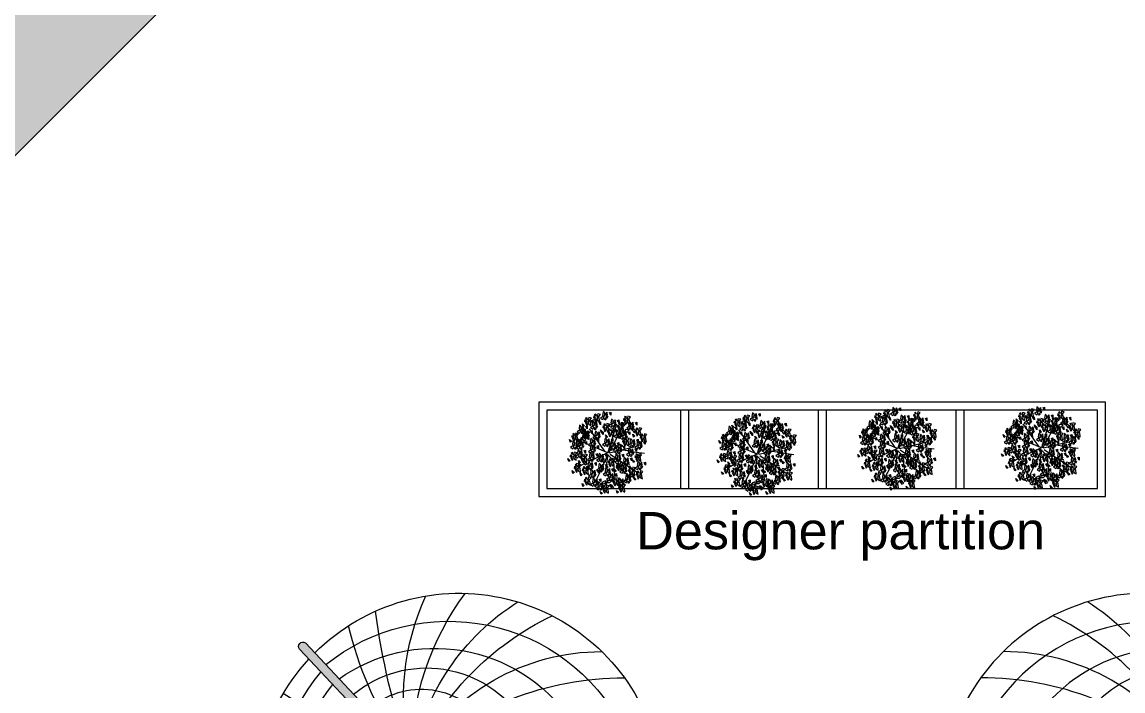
# Model space of a CAD drawing. Header units: millimetres. Extents: x 14520794 to 14796193, y 1415067 to 1454683.
# Drawn here: x 14790594 to 14794093, y 1431106 to 1433233 of the extents above; entities that cross this region are included whole.
import ezdxf

# ---------------------------------------------------------------- set-up
doc = ezdxf.new("R2010")
doc.units = ezdxf.units.MM
doc.header["$LTSCALE"] = 0.01
doc.header["$MEASUREMENT"] = 0
doc.linetypes.add('0', pattern=[0])
for name, color, linetype, lineweight in [('7', 7, 'Continuous', 9), ('DIM', 6, 'Continuous', 13), ('fur_n', 32, 'Continuous', 13), ('FURN', 32, 'Continuous', 13), ('HATCH2', 253, 'Continuous', 9), ('partition', 34, 'Continuous', 30), ('text-1', 2, 'Continuous', 25), ('TREE', 3, 'Continuous', 15)]:
    doc.layers.add(name, color=color, linetype=linetype, lineweight=lineweight)
doc.layers.add('E.COLHATCH', color=9, linetype='Continuous')
doc.styles.add('S2', font='arial.ttf', dxfattribs={"width": 0.9, "height": 150})

# ---------------------------------------------------------------- blocks, each defined once
blk = doc.blocks.new('q23424')
at = {"layer": 'HATCH2'}
h = blk.add_hatch(color=31, dxfattribs=at)
h.dxf.hatch_style = 1
h.paths.add_polyline_path([(-240788.7, -1475471.6, 0.010487), (-240804.4, -1475459.2), (-241001.6, -1475737.7, 1.063414), (-240984.6, -1475748.1)])
h.paths.add_polyline_path([(-240770.4, -1475445.7, 0.894059), (-240785.8, -1475433.1), (-240804.4, -1475459.2, -0.010487), (-240788.7, -1475471.6)])
at = {"layer": 'FURN'}
for p, q in [((-241001.6, -1475737.6), (-240785.8, -1475433.1)), ((-240984.6, -1475748.1), (-240770.4, -1475445.7))]:
    blk.add_line(p, q, dxfattribs=at)
for centre, radius, start, end in [((-241090.9, -1475838.1), 475, 52.9017, 170.3164), ((-241613.6, -1475808.5), 623.6, 7.365, 44.7126), ((-241561.2, -1475671.3), 572.3, 354.8219, 32.57), ((-242742.1, -1475387.6), 1784.5, 349.282, 0.1755), ((-241060.9, -1475880), 455.5, 58.9502, 160.094), ((-241512.9, -1475900.9), 542.9, 18.1887, 65.6389), ((-241790.6, -1475316.4), 904.4, 335.8146, 354.2315), ((-240778.8, -1475440.3), 10, 326.9293, 134.1236), ((-241566.8, -1476084.8), 667.3, 31.708, 72.2776), ((-241090.9, -1475838.1), 475, 293.1831, 50.4983), ((-241029.8, -1475867.1), 383.9, 62.4439, 152.6688), ((-241086.9, -1475815.9), 414.5, 299.438, 48.5495), ((-241020.7, -1475793.4), 266.3, 58.2623, 155.055), ((-241396.8, -1476048.9), 506, 38.3184, 97.9497), ((-242528.1, -1473349), 2844, 303.196, 309.5133), ((-241081.5, -1475802), 360.8, 304.2717, 47.0516), ((-241013.5, -1475757), 181.9, 55.1453, 157.2001), ((-241035.2, -1475784.4), 265.1, 304.2276, 50.3034), ((-241409.6, -1476317.8), 709.3, 54.8826, 98.1901), ((-241563.5, -1474126.3), 1714.6, 289.9983, 300.9506), ((-241001.3, -1475734.5), 114.1, 53.9113, 162.5508), ((-241014.6, -1475773.4), 195, 305.3311, 51.8006), ((-241023.2, -1475767.1), 154.1, 312.4641, 47.0364), ((-241262.2, -1476291.5), 610.4, 64.8175, 119.1096), ((-240993.4, -1475743.4), 75, 62.3491, 157.4011), ((-240637.1, -1476722.4), 1041.8, 90.3122, 109.0551), ((-241024.4, -1475755.2), 105.7, 319.2516, 39.1392), ((-240993.4, -1475743.4), 10, 144.4787, 331.9363), ((-240876.5, -1476245.3), 517.8, 60.0118, 101.1902), ((-241644.7, -1476540.5), 787, 19.7402, 83.7593), ((-241488.7, -1476100.1), 610.4, 343.377, 34.8196), ((-241439.7, -1476218.7), 651.9, 1.3012, 45.9266), ((-241227.1, -1476192.3), 506, 5.9801, 61.3701), ((-241158.9, -1476273.6), 555.4, 25.597, 71.5949), ((-241061.7, -1476282), 542.9, 37.3119, 81.5923), ((-240966.5, -1476240.8), 500.1, 45.8023, 91.4854)]:
    blk.add_arc(centre, radius, start, end, dxfattribs=at)
blk = doc.blocks.new('flower shrub 3')
at = {"layer": 'TREE', "color": 108, "true_color": 0x003d0f}
for p, q in [((-130.4, 216.9), (-123.5, 236)), ((-123.5, 236), (-109, 242.8)), ((-166.1, 183.2), (-150.2, 187.7)), ((-161.6, 158.3), (-166.1, 183.2)), ((-150.3, 167.3), (-161.6, 156.1)), ((-150.2, 187.7), (-150.3, 167.3)), ((-114, 215.7), (-130.4, 216.9)), ((-227, 106.5), (-211.2, 110.9)), ((-222.6, 81.6), (-227, 106.5)), ((-211.3, 90.6), (-222.6, 79.4)), ((-211.2, 110.9), (-211.3, 90.6)), ((-206, -97.5), (-206.1, -81.5)), ((-191.5, -111.7), (-206, -97.5)), ((-204.5, -83.1), (-183.6, -97.3)), ((-183.6, -97.3), (-191.5, -111.7)), ((-186.9, -150.9), (-179.9, -131.8)), ((-179.9, -131.8), (-165.5, -125)), ((-166.2, -127.1), (-170.5, -152)), ((-161.5, -112.4), (-145.7, -107.9)), ((-157.1, -137.2), (-161.5, -112.4)), ((-145.8, -128.2), (-157.1, -139.5)), ((-145.7, -107.9), (-145.8, -128.2)), ((-170.5, -152), (-186.9, -150.9)), ((-163.1, -171.9), (-163.2, -156)), ((-148.6, -186.2), (-163.1, -171.9)), ((-161.6, -157.6), (-140.7, -171.7)), ((-140.7, -171.7), (-148.6, -186.2)), ((10.1, -195.8), (26, -191.4)), ((14.6, -220.7), (10.1, -195.8)), ((25.9, -211.7), (14.5, -223)), ((26, -191.4), (25.9, -211.7))]:
    blk.add_line(p, q, dxfattribs=at)
at = {"layer": 'TREE', "color": 92, "true_color": 0x00cc00}
for p, q in [((-109.8, 240.6), (-114, 215.7)), ((71.1, 221.6), (86.9, 226)), ((86.9, 226), (86.9, 205.7)), ((-104.3, 171), (-104.5, 187)), ((-89.8, 156.8), (-104.3, 171)), ((-102.9, 185.4), (-82, 171.2)), ((-96, 214.8), (-80.2, 219.2)), ((-91.6, 189.9), (-96, 214.8)), ((-80.3, 198.9), (-91.6, 187.7)), ((-82, 171.2), (-89.8, 156.8)), ((-80.2, 219.2), (-80.3, 198.9)), ((21.4, 185.5), (37.3, 189.9)), ((25.9, 160.6), (21.4, 185.5)), ((37.2, 169.6), (25.8, 158.3)), ((37.3, 189.9), (37.2, 169.6)), ((58.3, 162), (58.1, 177.9)), ((72.8, 147.7), (58.3, 162)), ((59.8, 176.3), (80.7, 162.2)), ((75.6, 196.7), (71.1, 221.6)), ((80.7, 162.2), (72.8, 147.7)), ((86.9, 205.7), (75.5, 194.4)), ((42.5, 35.6), (42.3, 51.6)), ((57, 21.4), (42.5, 35.6)), ((43.9, 50), (64.8, 35.8)), ((64.8, 35.8), (57, 21.4)), ((184.1, 9.5), (199.9, 13.9)), ((188.5, -15.4), (184.1, 9.5)), ((188.1, 20.6), (195.1, 39.7)), ((204.5, 19.5), (188.1, 20.6)), ((195.1, 39.7), (209.5, 46.5)), ((199.9, 13.9), (199.8, -6.4)), ((208.7, 44.3), (204.5, 19.5)), ((84.7, -53.7), (100.5, -49.2)), ((89.1, -78.6), (84.7, -53.7)), ((100.4, -69.6), (89.1, -80.8)), ((100.5, -49.2), (100.4, -69.6)), ((199.8, -6.4), (188.5, -17.7)), ((218.7, -20.8), (218.5, -4.8)), ((233.2, -35), (218.7, -20.8)), ((220.1, -6.4), (241, -20.6)), ((241, -20.6), (233.2, -35)), ((143.4, -141.7), (159.2, -137.2)), ((147.8, -166.6), (143.4, -141.7)), ((159.2, -137.2), (159.2, -157.6))]:
    blk.add_line(p, q, dxfattribs=at)
at = {"layer": 'TREE', "color": 72}
blk.add_line((159.2, -157.6), (147.8, -168.8), dxfattribs=at)
at = {"layer": 'TREE', "color": 108, "true_color": 0x003d0f}
for points in [[(-117.5, 219.1), (-132.8, 207.1), (-137, 224.8), (-119.3, 229), (-117.5, 219.1)], [(-127.3, 233.7), (-121, 238.9), (-131.2, 244.3), (-136.8, 241.3), (-129.5, 234.4)], [(-106.8, 239.4), (-107.9, 251.5), (-122.8, 248.9), (-106.8, 239.4)], [(-233.5, 145.7), (-227.2, 151), (-237.4, 156.3), (-243, 153.3), (-235.6, 146.4)], [(-212.9, 151.4), (-214.1, 163.5), (-229, 160.9), (-212.9, 151.4)], [(-187.8, 148.7), (-203.4, 143.9), (-208.2, 159.4), (-187.2, 150.9)], [(-187.7, 165.1), (-180.1, 174.7), (-199.6, 180.4), (-187, 167.3)], [(-190.5, 199.7), (-165.5, 203.5), (-161.4, 187.6), (-181.8, 188.2), (-192.7, 199.8)], [(-182.5, 158.9), (-187.4, 147.7), (-167, 147.1), (-182.6, 156.6)], [(-186.6, 174.8), (-172.8, 183.4), (-164.2, 169.6), (-186.7, 172.5)], [(-161.7, 178.6), (-157.5, 167.2), (-143.7, 173.6), (-161.7, 178.6)], [(-156.6, 165.8), (-131.6, 169.7), (-127.5, 153.8), (-147.9, 154.3), (-158.9, 165.9)], [(-156.6, 201), (-144.8, 216.5), (-136.2, 200.5), (-152.3, 191.9), (-156.6, 201)], [(-128.8, 142.4), (-144.1, 130.4), (-148.3, 148.1), (-130.6, 152.3), (-128.8, 142.4)], [(-138.6, 157), (-132.3, 162.2), (-142.5, 167.6), (-148.1, 164.6), (-140.8, 157.7)], [(-143.3, 189.4), (-148, 182.7), (-136.8, 180.2), (-132.1, 184.6), (-141, 189.3)], [(-118.1, 162.7), (-119.2, 174.8), (-134.1, 172.2), (-118.1, 162.7)], [(-122.7, 167.2), (-111, 182.7), (-102.3, 166.6), (-118.4, 158), (-122.7, 167.2)], [(-248.5, 70.2), (-263.8, 58.2), (-268, 75.9), (-250.3, 80.1), (-248.5, 70.2)], [(-258.3, 84.8), (-252.1, 90), (-262.2, 95.4), (-267.9, 92.4), (-260.5, 85.5)], [(-237.8, 90.5), (-238.9, 102.6), (-253.8, 100), (-237.8, 90.5)], [(-223.7, 131.1), (-239, 119.1), (-243.2, 136.9), (-225.4, 141), (-223.7, 131.1)], [(-215.4, 62.7), (-240.5, 65.4), (-240.3, 81.9), (-220.8, 76.1), (-213.2, 62.1)], [(-212.7, 87.8), (-228.2, 83), (-233.1, 98.5), (-212, 90)], [(-212.5, 104.2), (-205, 113.8), (-224.5, 119.5), (-211.9, 106.4)], [(-217.6, 109.4), (-192.6, 113.3), (-188.5, 97.4), (-208.9, 97.9), (-219.9, 109.5)], [(-190.5, 123.6), (-215.6, 126.4), (-215.5, 142.8), (-196, 137), (-188.4, 123)], [(-213.7, 84.5), (-200, 93.2), (-191.3, 79.4), (-213.8, 82.3)], [(-188.8, 88.4), (-184.6, 77), (-170.8, 83.4), (-188.8, 88.4)], [(-183.7, 110.8), (-171.9, 126.3), (-163.3, 110.2), (-179.4, 101.6), (-183.7, 110.8)], [(-170.4, 99.1), (-175.1, 92.5), (-163.9, 89.9), (-159.2, 94.3), (-168.2, 99.1)], [(-9.9, 24.3), (-166.8, 132)], [(-148.7, 125), (-153.5, 113.9), (-133.2, 113.3), (-148.7, 122.8)], [(-152.8, 140.9), (-139, 149.6), (-130.3, 135.8), (-152.8, 138.7)], [(-149.8, 91.4), (-124.9, 95.2), (-120.8, 79.3), (-141.1, 79.9), (-152.1, 91.5)], [(-146, 66.5), (-132.2, 75.1), (-123.5, 61.3), (-146, 64.2)], [(-127.8, 144.8), (-123.6, 133.4), (-109.9, 139.8), (-127.8, 144.8)], [(-283.1, 39.5), (-258.1, 43.3), (-254.1, 27.4), (-274.4, 28), (-285.4, 39.6)], [(-279.3, 14.6), (-265.5, 23.2), (-256.8, 9.5), (-279.3, 12.3)], [(-254.3, 18.4), (-250.1, 7), (-236.4, 13.4), (-254.3, 18.4)], [(-249.2, 40.8), (-237.5, 56.3), (-228.8, 40.3), (-244.9, 31.7), (-249.2, 40.8)], [(-235.9, 29.2), (-240.6, 22.6), (-229.4, 20), (-224.8, 24.4), (-233.7, 29.1)], [(-209.7, 68.6), (-214.5, 57.5), (-194.2, 56.9), (-209.7, 66.3)], [(-183, 7), (-198.3, -4.9), (-202.5, 12.8), (-184.8, 16.9), (-183, 7)], [(-192.8, 21.7), (-186.5, 26.9), (-196.7, 32.2), (-202.4, 29.2), (-195, 22.3)], [(-7.4, 4.7), (-201.1, -54.1)], [(-172.3, 27.3), (-173.4, 39.4), (-188.3, 36.8), (-172.3, 27.3)], [(-149.9, -0.5), (-175, 2.3), (-174.8, 18.7), (-155.3, 12.9), (-147.7, -1.1)], [(-147.2, 24.6), (-162.7, 19.8), (-167.5, 35.4), (-146.5, 26.8)], [(-147, 41), (-139.5, 50.6), (-159, 56.4), (-146.4, 43.2)], [(-138.4, -6.5), (-139.5, 5.6), (-154.3, 11.9), (-138.4, -6.5)], [(-141.9, 50.6), (-146.7, 39.4), (-126.4, 38.9), (-141.9, 48.3)], [(-113.3, -9.2), (-128.8, -14), (-133.7, 1.5), (-112.6, -7.1)], [(-113.1, 7.2), (-105.6, 16.7), (-125.1, 22.5), (-112.5, 9.4)], [(-275.2, -1.3), (-280, -12.5), (-259.7, -13), (-275.2, -3.6)], [(-231.1, -16.9), (-206.2, -13.1), (-202.1, -29), (-222.4, -28.4), (-233.4, -16.8)], [(-223.2, -57.7), (-228, -68.9), (-207.7, -69.4), (-223.3, -60)], [(-227.3, -41.8), (-213.5, -33.2), (-204.8, -46.9), (-227.4, -44.1)], [(-197.3, -77.6), (-191.1, -72.4), (-201.3, -67), (-206.9, -70.1), (-199.5, -77)], [(-202.3, -38), (-198.1, -49.4), (-184.4, -43), (-202.3, -38)], [(-197.2, -15.6), (-185.5, -0.1), (-176.9, -16.1), (-192.9, -24.7), (-197.2, -15.6)], [(-176.8, -71.9), (-177.9, -59.8), (-192.8, -62.5), (-176.8, -71.9)], [(-184, -27.2), (-188.7, -33.8), (-177.4, -36.4), (-172.8, -32), (-181.7, -27.3)], [(-2.5, -0.2), (-181.5, -98.2)], [(-151.7, -74.6), (-167.2, -79.5), (-172.1, -63.9), (-151, -72.5)], [(-149.1, -26.8), (-164.4, -38.8), (-168.6, -21.1), (-150.9, -16.9), (-149.1, -26.8)], [(-158.9, -12.2), (-152.7, -7), (-162.9, -1.6), (-168.5, -4.7), (-161.1, -11.5)], [(-151.5, -58.2), (-144, -48.7), (-163.5, -42.9), (-150.9, -56.1)], [(-158.9, -53), (-133.9, -49.2), (-129.8, -65.1), (-150.1, -64.5), (-161.1, -52.9)], [(-155, -77.9), (-141.2, -69.3), (-132.6, -83), (-155.1, -80.2)], [(-116, -34.3), (-141.1, -31.6), (-140.9, -15.2), (-121.5, -20.9), (-113.8, -34.9)], [(-130.1, -74.1), (-125.8, -85.5), (-112.1, -79.1), (-130.1, -74.1)], [(-124.9, -51.7), (-113.2, -36.2), (-104.6, -52.2), (-120.7, -60.8), (-124.9, -51.7)], [(-2.5, -5.1), (-51.6, -205.9)], [(7.3, -10), (132.3, -196.1)], [(-232.7, -135.1), (-248, -147.1), (-252.2, -129.4), (-234.5, -125.2), (-232.7, -135.1)], [(-242.5, -120.5), (-236.2, -115.3), (-246.4, -109.9), (-252, -112.9), (-244.7, -119.8)], [(-222, -114.8), (-223.1, -102.7), (-238, -105.3), (-222, -114.8)], [(-199.6, -142.6), (-224.7, -139.9), (-224.5, -123.4), (-205, -129.2), (-197.4, -143.2)], [(-215.3, -138.7), (-190.4, -134.9), (-186.3, -150.8), (-206.6, -150.3), (-217.6, -138.7)], [(-196.9, -117.5), (-212.4, -122.3), (-217.2, -106.8), (-196.2, -115.4)], [(-196.7, -101.1), (-189.2, -91.6), (-208.7, -85.8), (-196.1, -98.9)], [(-187.5, -92.3), (-202.8, -104.2), (-207, -86.5), (-189.3, -82.3), (-187.5, -92.3)], [(-181.4, -137.4), (-169.7, -121.9), (-161.1, -137.9), (-177.1, -146.5), (-181.4, -137.4)], [(-154.4, -99.7), (-179.5, -97), (-179.3, -80.6), (-159.9, -86.3), (-152.2, -100.4)], [(-168.2, -149), (-172.9, -155.7), (-161.6, -158.2), (-157, -153.8), (-165.9, -149.1)], [(-150.9, -93.8), (-155.7, -105), (-135.4, -105.5), (-151, -96.1)], [(-149.8, -91.4), (-124.9, -87.5), (-120.8, -103.4), (-141.1, -102.9), (-152.1, -91.3)], [(-141.9, -132.2), (-146.7, -143.3), (-126.4, -143.9), (-141.9, -134.4)], [(-146, -116.3), (-132.2, -107.6), (-123.5, -121.4), (-146, -118.5)], [(-12.3, -147.2), (-0.1, -242.7)], [(-207.4, -179.6), (-212.2, -190.7), (-191.9, -191.3), (-207.5, -181.8)], [(-211.5, -163.7), (-197.7, -155), (-189, -168.8), (-211.5, -165.9)], [(-186.5, -159.8), (-182.3, -171.2), (-168.6, -164.8), (-186.5, -159.8)], [(-153.6, -211.9), (-169, -223.8), (-173.1, -206.1), (-155.4, -201.9), (-153.6, -211.9)], [(-163.4, -197.2), (-157.2, -192), (-167.4, -186.6), (-173, -189.7), (-165.6, -196.5)], [(-142.9, -191.5), (-144, -179.4), (-159, -182), (-142.9, -191.5)], [(-120.5, -219.3), (-145.6, -216.6), (-145.5, -200.2), (-126, -205.9), (-118.3, -219.9)], [(-117.8, -194.2), (-133.4, -199), (-138.2, -183.5), (-117.2, -192.1)], [(-122.8, -233.3), (-116.5, -228.1), (-126.7, -222.7), (-132.3, -225.8), (-124.9, -232.6)], [(-117.6, -177.8), (-110.1, -168.3), (-129.6, -162.5), (-117, -175.6)], [(-94, -172.7), (-80.2, -164), (-71.6, -177.8), (-94.1, -174.9)], [(-77, -213.9), (-69.5, -204.4), (-88.9, -198.6), (-76.3, -211.7)], [(-84.3, -195.1), (-59.4, -191.3), (-55.3, -207.2), (-75.6, -206.7), (-86.6, -195.1)], [(-80.5, -220.1), (-66.7, -211.4), (-58, -225.2), (-80.5, -222.3)], [(-69.1, -168.8), (-64.8, -180.2), (-51.1, -173.8), (-69.1, -168.8)], [(-55.5, -216.2), (-51.3, -227.6), (-37.6, -221.2), (-55.5, -216.2)], [(-50.4, -193.8), (-38.7, -178.3), (-30.1, -194.3), (-46.1, -202.9), (-50.4, -193.8)], [(-37.1, -205.4), (-41.8, -212.1), (-30.6, -214.6), (-26, -210.3), (-34.9, -205.5)], [(-26.7, -177.3), (-31.5, -188.5), (-11.2, -189), (-26.7, -179.6)], [(20.3, -211.9), (5, -223.8), (0.8, -206.1), (18.5, -201.9), (20.3, -211.9)], [(10.5, -197.2), (16.8, -192), (6.6, -186.6), (1, -189.7), (8.3, -196.5)], [(31, -191.5), (29.9, -179.4), (15, -182), (31, -191.5)], [(53.4, -219.3), (28.3, -216.6), (28.5, -200.2), (48, -205.9), (55.6, -219.9)], [(56.1, -194.2), (40.6, -199), (35.8, -183.5), (56.8, -192.1)], [(56.3, -177.8), (63.8, -168.3), (44.3, -162.5), (56.9, -175.6)], [(58, -197.4), (83, -193.6), (87.1, -209.5), (66.7, -208.9), (55.7, -197.3)], [(61.8, -222.3), (75.6, -213.7), (84.3, -227.4), (61.8, -224.6)], [(86.8, -218.5), (91, -229.9), (104.7, -223.5), (86.8, -218.5)], [(91.9, -196.1), (103.6, -180.6), (112.3, -196.6), (96.2, -205.2), (91.9, -196.1)], [(115.2, -169), (99.9, -180.9), (95.7, -163.2), (113.4, -159.1), (115.2, -169)], [(105.2, -207.7), (100.5, -214.3), (111.7, -216.9), (116.3, -212.5), (107.4, -207.8)], [(140, -220.9), (124.7, -232.8), (120.5, -215.1), (138.3, -210.9), (140, -220.9)], [(130.2, -206.2), (136.5, -201), (126.3, -195.6), (120.7, -198.7), (128.1, -205.6)], [(148.3, -176.4), (123.2, -173.7), (123.3, -157.3), (142.8, -163.1), (150.5, -177.1)], [(150.8, -200.5), (149.6, -188.4), (134.7, -191.1), (150.8, -200.5)], [(173.2, -228.3), (148, -225.6), (148.2, -209.2), (167.7, -214.9), (175.3, -229)], [(175.9, -203.3), (160.3, -208.1), (155.5, -192.5), (176.5, -201.1)], [(176, -186.8), (183.5, -177.3), (164.1, -171.5), (176.7, -184.7)], [(-113, -248), (-128.3, -259.9), (-132.5, -242.2), (-114.7, -238), (-113, -248)], [(-79.8, -255.4), (-105, -252.7), (-104.8, -236.3), (-85.3, -242), (-77.7, -256)], [(-76.4, -236), (-81.2, -247.1), (-60.9, -247.7), (-76.4, -238.2)], [(65.9, -238.2), (61.1, -249.4), (81.4, -249.9), (65.9, -240.5)]]:
    blk.add_lwpolyline(points, dxfattribs=at)
at = {"layer": 'TREE', "color": 92, "true_color": 0x00cc00}
for points in [[(-84.4, 211.6), (-109.5, 214.3), (-109.3, 230.8), (-89.8, 225), (-82.2, 211)], [(-81.7, 236.7), (-97.2, 231.9), (-102, 247.4), (-81, 238.9)], [(-81.5, 253.1), (-74, 262.7), (-93.5, 268.4), (-80.9, 255.3)], [(-84.3, 244.8), (-59.4, 248.7), (-55.3, 232.7), (-75.6, 233.3), (-86.6, 244.9)], [(-80.5, 219.9), (-66.7, 228.5), (-58, 214.8), (-80.5, 217.6)], [(-50.4, 246.2), (-38.7, 261.6), (-30.1, 245.6), (-46.1, 237), (-50.4, 246.2)], [(-37.1, 234.5), (-41.8, 227.9), (-30.6, 225.3), (-26, 229.7), (-34.9, 234.5)], [(13.5, 230.4), (-1.8, 218.4), (-6, 236.1), (11.8, 240.3), (13.5, 230.4)], [(3.7, 245), (10, 250.2), (-0.2, 255.6), (-5.8, 252.5), (1.6, 245.7)], [(24.3, 250.7), (23.1, 262.8), (8.2, 260.2), (24.3, 250.7)], [(10.6, 212.3), (22.3, 227.8), (30.9, 211.8), (14.9, 203.2), (10.6, 212.3)], [(46.7, 222.9), (21.5, 225.6), (21.7, 242.1), (41.2, 236.3), (48.8, 222.3)], [(49.4, 248), (33.8, 243.2), (29, 258.7), (50, 250.1)], [(49.5, 264.4), (57, 273.9), (37.6, 279.7), (50.2, 266.6)], [(85, 215.7), (91.3, 220.9), (81.1, 226.3), (75.5, 223.2), (82.9, 216.3)], [(105.6, 221.4), (104.4, 233.5), (89.5, 230.8), (105.6, 221.4)], [(130.7, 218.7), (115.1, 213.8), (110.3, 229.4), (131.3, 220.8)], [(130.8, 235.1), (138.4, 244.6), (118.9, 250.4), (131.5, 237.2)], [(-95.7, 134.9), (-120.8, 137.6), (-120.6, 154.1), (-101.1, 148.3), (-93.5, 134.3)], [(-109.4, 155.5), (-114.1, 148.9), (-102.9, 146.3), (-98.3, 150.7), (-107.2, 155.5)], [(-92.9, 160), (-108.5, 155.2), (-113.3, 170.7), (-92.3, 162.2)], [(-92.8, 176.4), (-85.3, 186), (-104.8, 191.7), (-92.2, 178.6)], [(-59.4, 140), (-93.7, 220.8)], [(-82.1, 204.2), (-57.1, 208), (-53, 192.1), (-73.3, 192.7), (-84.3, 204.3)], [(-76.4, 204), (-81.2, 192.8), (-60.9, 192.3), (-76.4, 201.7)], [(-74.1, 163.4), (-78.9, 152.2), (-58.6, 151.7), (-74.2, 161.1)], [(-78.2, 179.3), (-64.4, 187.9), (-55.7, 174.2), (-78.3, 177)], [(-55.5, 223.7), (-51.3, 212.3), (-37.6, 218.7), (-55.5, 223.7)], [(-53.2, 183.1), (-49, 171.7), (-35.3, 178.1), (-53.2, 183.1)], [(-48.1, 205.5), (-36.4, 221), (-27.8, 205), (-43.9, 196.4), (-48.1, 205.5)], [(-34.9, 193.9), (-39.6, 187.3), (-28.3, 184.7), (-23.7, 189.1), (-32.6, 193.8)], [(-23.3, 211), (1.6, 214.8), (5.7, 198.9), (-14.6, 199.5), (-25.6, 211)], [(-15.4, 170.1), (-20.2, 159), (0.1, 158.4), (-15.4, 167.9)], [(-19.5, 186), (-5.7, 194.7), (3, 180.9), (-19.5, 183.8)], [(5.5, 189.9), (9.7, 178.5), (23.4, 184.9), (5.5, 189.9)], [(27.1, 158.2), (11.8, 146.2), (7.6, 163.9), (25.3, 168.1), (27.1, 158.2)], [(17.3, 172.8), (23.5, 178), (13.3, 183.4), (7.7, 180.4), (15.1, 173.5)], [(23.9, 200.7), (19.2, 194), (30.4, 191.5), (35, 195.9), (26.1, 200.6)], [(37.8, 178.5), (36.7, 190.6), (21.8, 188), (37.8, 178.5)], [(60.2, 150.7), (35.1, 153.4), (35.3, 169.9), (54.7, 164.1), (62.4, 150.1)], [(62.9, 175.8), (47.4, 171), (42.5, 186.5), (63.6, 177.9)], [(63.1, 192.2), (70.6, 201.7), (51.1, 207.5), (63.7, 194.4)], [(65.7, 157.2), (92.6, 203.7)], [(94.8, 201), (79.5, 189.1), (75.4, 206.8), (93.1, 211), (94.8, 201)], [(110.7, 146.9), (95.3, 134.9), (91.2, 152.6), (108.9, 156.8), (110.7, 146.9)], [(100.9, 161.5), (107.1, 166.7), (96.9, 172.1), (91.3, 169.1), (98.7, 162.2)], [(94.2, 140.1), (105.9, 155.6), (114.5, 139.6), (98.5, 131), (94.2, 140.1)], [(128, 193.6), (102.9, 196.3), (103, 212.7), (122.5, 207), (130.1, 192.9)], [(121.4, 167.2), (120.3, 179.3), (105.3, 176.7), (121.4, 167.2)], [(143.8, 139.4), (118.7, 142.1), (118.8, 158.6), (138.3, 152.8), (146, 138.8)], [(146.5, 164.5), (130.9, 159.7), (126.1, 175.2), (147.1, 166.7)], [(146.6, 180.9), (154.2, 190.5), (134.7, 196.2), (147.3, 183.1)], [(173.1, 148), (179.4, 153.2), (169.2, 158.6), (163.6, 155.5), (171, 148.6)], [(193.7, 153.7), (192.5, 165.8), (177.6, 163.1), (193.7, 153.7)], [(218.8, 151), (203.2, 146.2), (198.4, 161.7), (219.4, 153.1)], [(218.9, 167.4), (226.5, 176.9), (207, 182.7), (219.6, 169.6)], [(-115.9, 92.7), (-104.2, 108.2), (-95.6, 92.2), (-111.6, 83.6), (-115.9, 92.7)], [(-102.6, 81.1), (-107.3, 74.5), (-96.1, 71.9), (-91.5, 76.3), (-100.4, 81)], [(-100.1, 123), (-75.2, 126.8), (-71.1, 110.9), (-91.4, 111.5), (-102.4, 123)], [(-92.2, 82.1), (-97, 71), (-76.7, 70.4), (-92.3, 79.9)], [(-96.3, 98.1), (-82.5, 106.7), (-73.8, 92.9), (-96.3, 95.8)], [(-71.3, 101.9), (-67.1, 90.5), (-53.4, 96.9), (-71.3, 101.9)], [(-66.2, 124.3), (-54.5, 139.8), (-45.9, 123.8), (-61.9, 115.2), (-66.2, 124.3)], [(-53, 112.7), (-57.6, 106), (-46.4, 103.5), (-41.8, 107.9), (-50.7, 112.6)], [(-54.9, 123), (-30, 126.8), (-25.9, 110.9), (-46.2, 111.5), (-57.2, 123)], [(-47, 82.1), (-51.8, 71), (-31.5, 70.4), (-47.1, 79.9)], [(-2.5, 7.1), (-51.6, 124.7)], [(-51.1, 98.1), (-37.3, 106.7), (-28.6, 92.9), (-51.2, 95.8)], [(-26.1, 101.9), (-21.9, 90.5), (-8.2, 96.9), (-26.1, 101.9)], [(-21, 124.3), (-9.3, 139.8), (-0.7, 123.8), (-16.7, 115.2), (-21, 124.3)], [(-7.8, 112.7), (-12.5, 106), (-1.2, 103.5), (3.4, 107.9), (-5.5, 112.6)], [(-0.7, 129.8), (24.2, 133.6), (28.3, 117.7), (8, 118.2), (-3, 129.8)], [(-2.5, 7.1), (56.3, 136.9)], [(7.2, 88.9), (2.4, 77.8), (22.7, 77.2), (7.1, 86.7)], [(3.1, 104.8), (16.9, 113.5), (25.6, 99.7), (3.1, 102.6)], [(28.1, 108.7), (32.3, 97.3), (46, 103.7), (28.1, 108.7)], [(33.2, 131.1), (44.9, 146.6), (53.5, 130.5), (37.5, 121.9), (33.2, 131.1)], [(37.7, 67.9), (49.4, 83.4), (58, 67.4), (42, 58.8), (37.7, 67.9)], [(46.4, 119.4), (41.7, 112.8), (53, 110.2), (57.6, 114.6), (48.7, 119.4)], [(60.3, 138.8), (85.2, 142.6), (89.3, 126.7), (69, 127.3), (58, 138.8)], [(68.2, 97.9), (63.4, 86.8), (83.7, 86.2), (68.1, 95.7)], [(64.1, 113.8), (77.9, 122.5), (86.6, 108.7), (64, 111.6)], [(89.1, 117.7), (93.3, 106.3), (107, 112.7), (89.1, 117.7)], [(107.4, 128.5), (102.7, 121.8), (114, 119.3), (118.6, 123.7), (109.7, 128.4)], [(105.5, 67.9), (117.2, 83.4), (125.8, 67.4), (109.8, 58.8), (105.5, 67.9)], [(112.2, 120.7), (137.2, 124.6), (141.3, 108.7), (120.9, 109.2), (110, 120.8)], [(120.2, 79.9), (115.3, 68.7), (135.7, 68.2), (120.1, 77.6)], [(116.1, 95.8), (129.9, 104.5), (138.5, 90.7), (116, 93.5)], [(122.1, 56.8), (200.5, 95.9)], [(141, 99.6), (145.2, 88.2), (159, 94.6), (141, 99.6)], [(146.1, 122.1), (157.9, 137.6), (166.5, 121.5), (150.4, 112.9), (146.1, 122.1)], [(159.4, 110.4), (154.7, 103.8), (165.9, 101.2), (170.6, 105.6), (161.6, 110.4)], [(182.9, 133.3), (167.6, 121.4), (163.4, 139.1), (181.2, 143.3), (182.9, 133.3)], [(170.9, 107.2), (195.9, 111), (200, 95.1), (179.7, 95.7), (168.7, 107.3)], [(174.8, 82.3), (188.6, 90.9), (197.3, 77.1), (174.7, 80)], [(216.1, 125.9), (191, 128.6), (191.1, 145), (210.6, 139.3), (218.2, 125.2)], [(199.8, 86.1), (204, 74.7), (217.7, 81.1), (199.8, 86.1)], [(204.9, 108.5), (216.6, 124), (225.2, 108), (209.2, 99.4), (204.9, 108.5)], [(218.1, 96.9), (213.4, 90.2), (224.7, 87.7), (229.3, 92.1), (220.4, 96.8)], [(229.7, 72.4), (241.4, 87.9), (250.1, 71.9), (234, 63.3), (229.7, 72.4)], [(-121, 70.3), (-116.8, 58.9), (-103.1, 65.3), (-121, 70.3)], [(-102.4, 26), (-77.4, 29.8), (-73.3, 13.9), (-93.7, 14.4), (-104.6, 26)], [(-98.5, 1), (-84.7, 9.7), (-76.1, -4.1), (-98.6, -1.2)], [(-73.6, 4.9), (-69.4, -6.5), (-55.6, -0.1), (-73.6, 4.9)], [(-68.5, 27.3), (-56.7, 42.8), (-48.1, 26.8), (-64.2, 18.2), (-68.5, 27.3)], [(-55.2, 15.7), (-59.9, 9), (-48.7, 6.5), (-44, 10.9), (-53, 15.6)], [(3.8, 66.6), (28.7, 70.4), (32.8, 54.5), (12.5, 55.1), (1.5, 66.6)], [(11.7, 25.7), (6.9, 14.6), (27.2, 14), (11.7, 23.5)], [(7.6, 41.6), (21.4, 50.3), (30.1, 36.5), (7.6, 39.4)], [(9.7, 7.1), (125, 58.6)], [(14.6, 7.1), (137.2, 26.7)], [(14.6, 4.7), (156.8, -137.4)], [(32.6, 45.5), (36.8, 34.1), (50.5, 40.5), (32.6, 45.5)], [(51, 56.3), (46.3, 49.6), (57.5, 47.1), (62.1, 51.5), (53.2, 56.2)], [(67.2, -8.8), (66, 3.3), (51.1, 0.7), (67.2, -8.8)], [(71.6, 66.6), (96.5, 70.4), (100.6, 54.5), (80.3, 55.1), (69.3, 66.6)], [(79.5, 25.7), (74.7, 14.6), (95, 14), (79.4, 23.5)], [(75.4, 41.6), (89.2, 50.3), (97.9, 36.5), (75.3, 39.4)], [(92.4, 4.9), (100, 14.5), (80.5, 20.3), (93.1, 7.1)], [(100.9, 21.5), (125.9, 25.3), (130, 9.4), (109.6, 9.9), (98.7, 21.5)], [(100.4, 45.5), (104.6, 34.1), (118.3, 40.5), (100.4, 45.5)], [(104.8, -3.5), (118.6, 5.2), (127.2, -8.6), (104.7, -5.7)], [(118.7, 56.3), (114, 49.6), (125.3, 47.1), (129.9, 51.5), (121, 56.2)], [(129.7, 0.4), (133.9, -11), (147.7, -4.6), (129.7, 0.4)], [(134.8, -1.1), (159.8, 2.7), (163.9, -13.2), (143.5, -12.6), (132.5, -1)], [(134.9, 22.8), (146.6, 38.3), (155.2, 22.2), (139.1, 13.7), (134.9, 22.8)], [(148.1, 11.2), (143.4, 4.5), (154.6, 2), (159.3, 6.3), (150.4, 11.1)], [(168.7, 0.2), (180.5, 15.7), (189.1, -0.3), (173, -8.9), (168.7, 0.2)], [(178.9, 66.3), (174.1, 55.2), (194.4, 54.6), (178.8, 64.1)], [(195.8, 71.1), (220.8, 74.9), (224.8, 59), (204.5, 59.6), (193.5, 71.2)], [(203.7, 30.3), (198.9, 19.1), (219.2, 18.5), (203.7, 28)], [(199.6, 46.2), (213.4, 54.8), (222.1, 41), (199.6, 43.9)], [(237.2, 9.2), (221.8, -2.7), (217.7, 15), (235.4, 19.2), (237.2, 9.2)], [(227.4, 23.9), (233.6, 29.1), (223.4, 34.5), (217.8, 31.4), (225.2, 24.6)], [(224.6, 50), (228.8, 38.6), (242.5, 45), (224.6, 50)], [(247.9, 29.6), (246.8, 41.7), (231.8, 39.1), (247.9, 29.6)], [(243, 60.8), (238.3, 54.1), (249.5, 51.6), (254.1, 56), (245.2, 60.7)], [(270.3, 1.8), (245.2, 4.5), (245.3, 20.9), (264.8, 15.2), (272.5, 1.2)], [(273, 26.9), (257.4, 22.1), (252.6, 37.6), (273.6, 29)], [(273.1, 43.3), (280.7, 52.8), (261.2, 58.6), (273.8, 45.5)], [(-111.7, -63.3), (-116.4, -69.9), (-105.2, -72.5), (-100.5, -68.1), (-109.4, -63.4)], [(-115.9, -90), (-104.2, -74.5), (-95.6, -90.6), (-111.6, -99.2), (-115.9, -90)], [(-94.4, -14.9), (-99.3, -26), (-78.9, -26.6), (-94.5, -17.1)], [(-75.3, -16.9), (-50.3, -13.1), (-46.2, -29), (-66.6, -28.4), (-77.5, -16.8)], [(-67.3, -57.7), (-72.2, -68.9), (-51.8, -69.4), (-67.4, -60)], [(-71.4, -41.8), (-57.6, -33.2), (-49, -46.9), (-71.5, -44.1)], [(-52.7, -55.3), (-27.7, -51.4), (-23.6, -67.3), (-44, -66.8), (-54.9, -55.2)], [(-48.8, -80.2), (-35.1, -71.5), (-26.4, -85.3), (-48.9, -82.4)], [(-46.5, -38), (-42.3, -49.4), (-28.5, -43), (-46.5, -38)], [(-41.3, -15.6), (-29.6, -0.1), (-21, -16.1), (-37.1, -24.7), (-41.3, -15.6)], [(-28.1, -27.2), (-32.8, -33.8), (-21.6, -36.4), (-16.9, -32), (-25.8, -27.3)], [(-18.8, -53.9), (-7, -38.4), (1.6, -54.5), (-14.5, -63.1), (-18.8, -53.9)], [(-5.5, -65.6), (-10.2, -72.2), (1, -74.8), (5.7, -70.4), (-3.3, -65.6)], [(3.8, -48.5), (28.7, -44.6), (32.8, -60.6), (12.5, -60), (1.5, -48.4)], [(7.6, -73.4), (21.4, -64.8), (30.1, -78.5), (7.6, -75.7)], [(32.6, -69.6), (36.8, -81), (50.5, -74.6), (32.6, -69.6)], [(56.4, -29.1), (41.1, -41), (36.9, -23.3), (54.7, -19.2), (56.4, -29.1)], [(46.6, -14.4), (52.9, -9.2), (42.7, -3.9), (37.1, -6.9), (44.5, -13.8)], [(37.7, -47.1), (49.4, -31.7), (58, -47.7), (42, -56.3), (37.7, -47.1)], [(51, -58.8), (46.3, -65.4), (57.5, -68), (62.1, -63.6), (53.2, -58.8)], [(55.9, -29), (171.1, -41.2)], [(73.8, -70.8), (80, -65.6), (69.8, -60.3), (64.2, -63.3), (71.6, -70.2)], [(89.6, -36.6), (64.5, -33.8), (64.6, -17.4), (84.1, -23.2), (91.7, -37.2)], [(92.3, -11.5), (76.7, -16.3), (71.9, -0.7), (92.9, -9.3)], [(94.3, -65.2), (93.2, -53.1), (78.2, -55.7), (94.3, -65.2)], [(116.7, -93), (91.6, -90.2), (91.7, -73.8), (111.2, -79.6), (118.8, -93.6)], [(119.4, -67.9), (103.8, -72.7), (99, -57.1), (120, -65.7)], [(108.9, -19.4), (104, -30.5), (124.4, -31.1), (108.8, -21.6)], [(119.5, -51.5), (127.1, -41.9), (107.6, -36.2), (120.2, -49.3)], [(116.8, -90), (128.5, -74.5), (137.1, -90.6), (121.1, -99.2), (116.8, -90)], [(142.7, -41.9), (137.9, -53.1), (158.2, -53.6), (142.7, -44.2)], [(138.6, -26), (152.4, -17.4), (161.1, -31.2), (138.6, -28.3)], [(163.6, -22.2), (167.8, -33.6), (181.6, -27.2), (163.6, -22.2)], [(187.5, -60.7), (172.1, -72.6), (168, -54.9), (185.7, -50.8), (187.5, -60.7)], [(177.7, -46), (183.9, -40.8), (173.7, -35.5), (168.1, -38.5), (175.5, -45.4)], [(170.9, -71), (195.9, -67.2), (200, -83.1), (179.7, -82.6), (168.7, -71)], [(182, -11.4), (177.3, -18.1), (188.5, -20.6), (193.1, -16.2), (184.2, -11.5)], [(198.2, -40.3), (197.1, -28.2), (182.1, -30.9), (198.2, -40.3)], [(220.6, -68.1), (195.5, -65.4), (195.6, -49), (215.1, -54.8), (222.8, -68.8)], [(223.3, -43.1), (207.7, -47.9), (202.9, -32.3), (223.9, -40.9)], [(204.9, -69.7), (216.6, -54.2), (225.2, -70.3), (209.2, -78.8), (204.9, -69.7)], [(223.5, -26.6), (231, -17.1), (211.5, -11.3), (224.1, -24.5)], [(241.1, -80.9), (240, -68.9), (225.1, -71.5), (241.1, -80.9)], [(266.2, -83.7), (250.7, -88.5), (245.8, -72.9), (266.9, -81.5)], [(266.4, -67.2), (273.9, -57.7), (254.4, -51.9), (267, -65.1)], [(-121, -112.4), (-116.8, -123.8), (-103.1, -117.4), (-121, -112.4)], [(-102.6, -101.7), (-107.3, -108.3), (-96.1, -110.9), (-91.5, -106.5), (-100.4, -101.7)], [(-85.9, -128.4), (-101.2, -140.3), (-105.4, -122.6), (-87.6, -118.4), (-85.9, -128.4)], [(-95.7, -113.7), (-89.4, -108.5), (-99.6, -103.1), (-105.2, -106.2), (-97.8, -113.1)], [(-97.9, -147.8), (-72.9, -143.9), (-68.8, -159.8), (-89.1, -159.3), (-100.1, -147.7)], [(-75.1, -108), (-76.3, -95.9), (-91.2, -98.6), (-75.1, -108)], [(-52.7, -135.8), (-77.8, -133.1), (-77.7, -116.7), (-58.2, -122.4), (-50.6, -136.5)], [(-50, -110.7), (-65.6, -115.6), (-70.4, -100), (-49.4, -108.6)], [(-63.9, -146.4), (-52.2, -130.9), (-43.6, -147), (-59.7, -155.6), (-63.9, -146.4)], [(-49.9, -94.3), (-42.3, -84.8), (-61.8, -79), (-49.2, -92.2)], [(-44.8, -96.1), (-49.6, -107.2), (-29.3, -107.8), (-44.8, -98.3)], [(-34.6, -136.5), (-9.7, -132.6), (-5.6, -148.5), (-25.9, -148), (-36.9, -136.4)], [(-23.9, -76.3), (-19.7, -87.7), (-5.9, -81.3), (-23.9, -76.3)], [(-12.8, -149), (-20.2, -90.2)], [(-0.7, -135.1), (11, -119.7), (19.6, -135.7), (3.6, -144.3), (-0.7, -135.1)], [(11.7, -89.3), (6.9, -100.5), (27.2, -101), (11.7, -91.6)], [(28.6, -104.9), (53.6, -101), (57.7, -117), (37.4, -116.4), (26.4, -104.8)], [(36.6, -145.7), (31.7, -156.9), (52.1, -157.4), (36.5, -148)], [(32.5, -129.8), (46.3, -121.2), (54.9, -134.9), (32.4, -132.1)], [(57.4, -126), (61.7, -137.4), (75.4, -131), (57.4, -126)], [(62.6, -103.5), (74.3, -88.1), (82.9, -104.1), (66.8, -112.7), (62.6, -103.5)], [(83.6, -85.5), (68.2, -97.4), (64.1, -79.7), (81.8, -75.6), (83.6, -85.5)], [(70.6, -104.9), (75.5, -144.1)], [(75.8, -115.2), (71.1, -121.8), (82.3, -124.4), (87, -120), (78.1, -115.3)], [(82.8, -91.4), (107.8, -87.5), (111.9, -103.4), (91.6, -102.9), (80.6, -91.3)], [(90.8, -132.2), (86, -143.3), (106.3, -143.9), (90.7, -134.4)], [(86.7, -116.3), (100.5, -107.6), (109.2, -121.4), (86.6, -118.5)], [(105.4, -154.3), (111.6, -149.1), (101.4, -143.7), (95.8, -146.8), (103.2, -153.7)], [(125.9, -148.6), (124.8, -136.5), (109.9, -139.2), (125.9, -148.6)], [(111.7, -112.4), (115.9, -123.8), (129.6, -117.4), (111.7, -112.4)], [(130, -101.7), (125.3, -108.3), (136.6, -110.9), (141.2, -106.5), (132.3, -101.7)], [(151, -151.4), (135.5, -156.2), (130.6, -140.6), (151.7, -149.2)], [(151.2, -134.9), (158.7, -125.4), (139.2, -119.6), (151.8, -132.8)], [(148.4, -118.4), (173.3, -114.6), (177.4, -130.5), (157.1, -129.9), (146.1, -118.4)], [(152.2, -143.4), (166, -134.7), (174.7, -148.5), (152.1, -145.6)], [(178.9, -111.9), (174.1, -123), (194.4, -123.6), (178.8, -114.1)], [(174.8, -96), (188.6, -87.3), (197.3, -101.1), (174.7, -98.2)], [(177.2, -139.5), (181.4, -150.9), (195.1, -144.5), (177.2, -139.5)], [(182.3, -117.1), (194, -101.6), (202.6, -117.6), (186.6, -126.2), (182.3, -117.1)], [(195.5, -128.7), (190.8, -135.4), (202.1, -137.9), (206.7, -133.5), (197.8, -128.8)], [(199.8, -92.1), (204, -103.5), (217.7, -97.1), (199.8, -92.1)], [(230.4, -101.3), (215.1, -113.2), (210.9, -95.5), (228.6, -91.4), (230.4, -101.3)], [(220.6, -86.6), (226.8, -81.4), (216.6, -76.1), (211, -79.1), (218.4, -86)], [(218.1, -81.3), (213.4, -88), (224.7, -90.6), (229.3, -86.2), (220.4, -81.4)], [(263.5, -108.8), (238.4, -106), (238.6, -89.6), (258, -95.4), (265.7, -109.4)]]:
    blk.add_lwpolyline(points, dxfattribs=at)
at = {"layer": 'TREE', "color": 72}
blk.add_lwpolyline([(12.6, -146.8), (7.9, -153.4), (19.1, -156), (23.7, -151.6), (14.8, -146.8)], dxfattribs=at)
at = {"layer": 'TREE', "color": 108}
for points in [[(-102.2, -227.6), (-103.4, -215.5), (-118.3, -218.1), (-102.2, -227.6)], [(-77.1, -230.3), (-92.7, -235.1), (-97.5, -219.6), (-76.5, -228.2)], [(-89.9, -188.6), (-94.8, -199.8), (-74.4, -200.3), (-90, -190.9)], [(-50.7, -158.1), (-55.4, -164.7), (-44.2, -167.3), (-39.5, -162.9), (-48.4, -158.1)], [(156.3, -159.3), (151.5, -170.4), (171.8, -171), (156.2, -161.5)]]:
    blk.add_lwpolyline(points, dxfattribs=at)
at = {"layer": 'TREE', "color": 98}
blk.add_lwpolyline([(-30.8, -161.4), (-17, -152.7), (-8.3, -166.5), (-30.8, -163.7)], dxfattribs=at)
at = {"layer": 'TREE', "color": 92}
blk.add_lwpolyline([(-5.8, -157.6), (-1.6, -169), (12.1, -162.6), (-5.8, -157.6)], dxfattribs=at)

msp = doc.modelspace()

# ---------------------------------------------------------------- hatches: boundary and pattern name
at = {"layer": 'DIM', "ltscale": 5000, "true_color": 0x58ba48}
h = msp.add_hatch(color=85, dxfattribs=at)
h.dxf.hatch_style = 1
edge = h.paths.add_edge_path()
edge.add_arc((14789543.4, 1440132.2), 1959.8, 0, 360)
h.paths.add_polyline_path([(14791044.6, 1436647.6), (14792871.4, 1434820.9), (14794698.1, 1436647.6), (14792871.4, 1438474.4)])
h.paths.add_polyline_path([(14784388.7, 1436647.6), (14786215.5, 1434820.9), (14788042.2, 1436647.6), (14786215.5, 1438474.4)])
h.paths.add_polyline_path([(14787716.7, 1433608.3), (14789543.4, 1431781.6), (14791370.2, 1433608.3), (14789543.4, 1435435.1)])

# ---------------------------------------------------------------- linework, layer by layer
at = {"layer": '7'}
for p, q in [((14792687.3, 1431999.6), (14792687.3, 1431749.6)), ((14792712.3, 1431999.6), (14792712.3, 1431749.6)), ((14793124.8, 1431999.6), (14793124.8, 1431749.6)), ((14793149.8, 1431999.6), (14793149.8, 1431749.6)), ((14793562.3, 1431999.6), (14793562.3, 1431749.6)), ((14793587.3, 1431999.6), (14793587.3, 1431749.6))]:
    msp.add_line(p, q, dxfattribs=at)
for points in [[(14794037.3, 1432024.6), (14792237.3, 1432024.6), (14792237.3, 1431724.6), (14794037.3, 1431724.6)], [(14794012.3, 1431999.6), (14792262.3, 1431999.6), (14792262.3, 1431749.6), (14794012.3, 1431749.6)]]:
    msp.add_lwpolyline(points, close=True, dxfattribs=at)
at = {"layer": 'partition', "lineweight": 0}
msp.add_lwpolyline([(14787716.7, 1433608.3), (14789543.4, 1431781.6), (14791370.2, 1433608.3), (14789543.4, 1435435.1)], close=True, dxfattribs=at)

# ---------------------------------------------------------------- block references
at = {"layer": 'E.COLHATCH', "color": 1, "linetype": '0', "lineweight": 0, "extrusion": (0, 0, -1), "xscale": 0.4659909119229502, "yscale": 0.4659909119229502, "zscale": -0.465990911683593, "rotation": 270.0453543585483}
for p in [(-14792459.3, 1431862.4), (-14792934.2, 1431858.6), (-14793380.5, 1431875.9), (-14793838, 1431878)]:
    msp.add_blockref('flower shrub 3', p, dxfattribs=at)
at = {"layer": 'fur_n', "yscale": 1.364910888227731, "zscale": 1.364910888227731}
for p, xscale, rotation in [((14189680.4, 3380967), -1.364910888227731, 7.885064681035744), ((15396469.8, 3380967), 1.364910888227731, 352.1149353189642)]:
    msp.add_blockref('q23424', p, dxfattribs=dict(at, xscale=xscale, rotation=rotation))

# ---------------------------------------------------------------- texts
at = {"layer": 'text-1', "color": 6, "ltscale": 20, "insert": (14792546.2, 1431520.8), "char_height": 118.717, "attachment_point": 7, "style": 'S2'}
msp.add_mtext_dynamic_manual_height_columns('{\\W1;Designer partition}', width=1342.497, gutter_width=750, heights=[0], dxfattribs=at)

doc.saveas('drawing.dxf')
